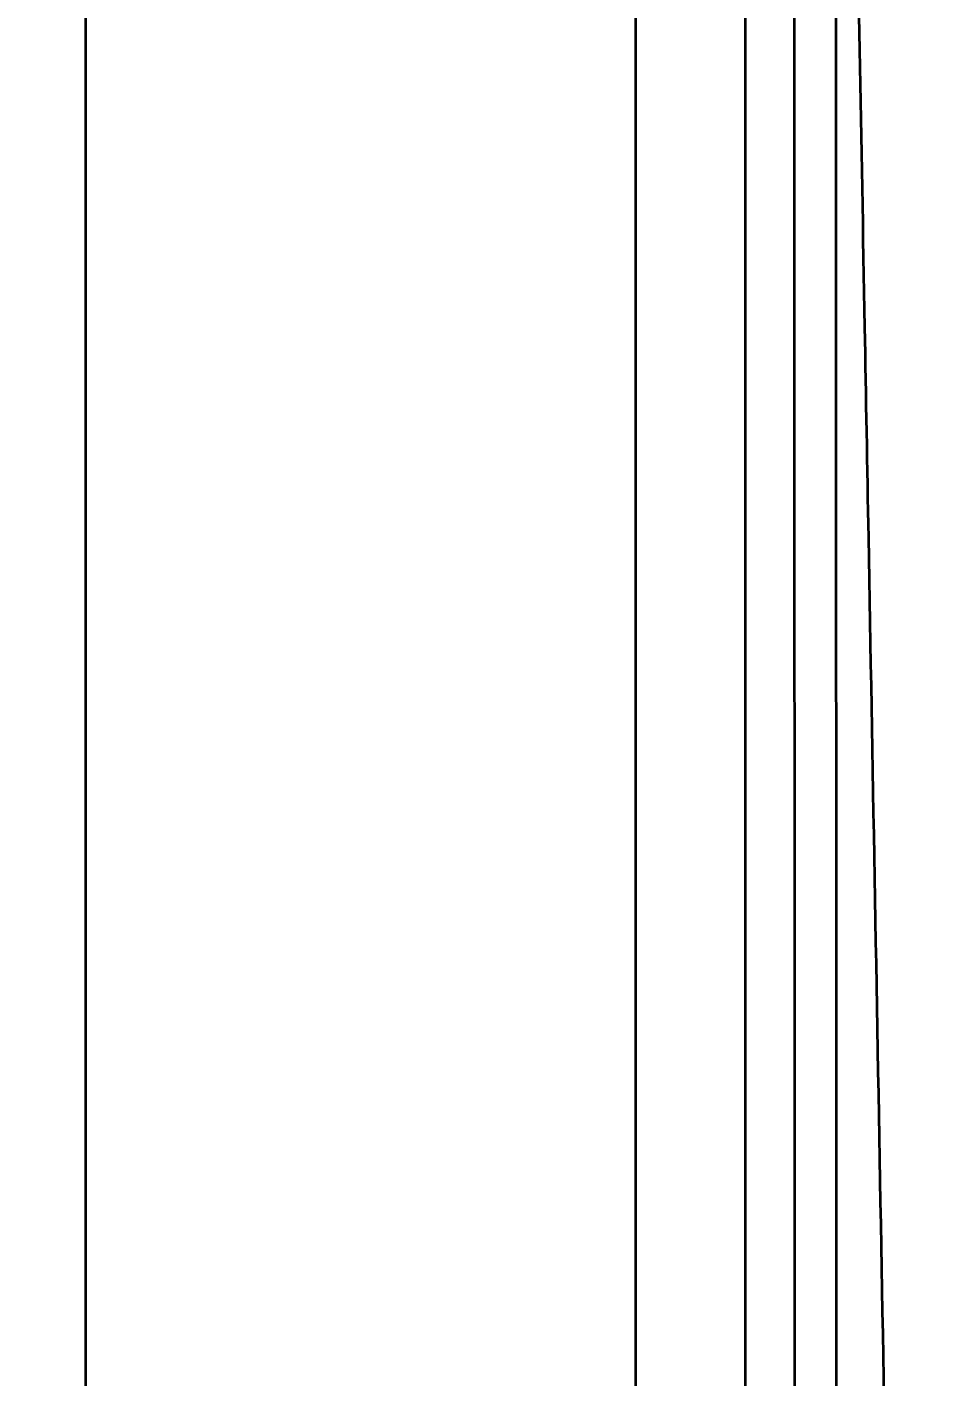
# Model space of a CAD drawing. Header units: millimetres. Extents: x 68 to 2000, y 100 to 2870.
# Drawn here: x 619.65 to 623.82, y 2118.1 to 2124.28 of the extents above; entities that cross this region are included whole.
import ezdxf

# ---------------------------------------------------------------- set-up
doc = ezdxf.new("R2010")
doc.units = ezdxf.units.MM
doc.header["$LTSCALE"] = 10
doc.layers.add('Bemaßung (ISO)', color=7, linetype='Continuous', lineweight=25)
doc.layers.add('Sichtbar schmal (ISO)', color=7, linetype='Continuous', lineweight=35)
doc.styles.add('Notiztext (DIN)', font='verdana.ttf')
doc.dimstyles.new('Standard (DIN)', dxfattribs={"dimscale": 10, "dimtxt": 2.5, "dimasz": 2.5, "dimexe": 2, "dimexo": 4, "dimgap": 0.5, "dimtad": 1, "dimdec": 1, "dimrnd": 1e-08, "dimtxsty": 'Notiztext (DIN)', "dimcen": 0.09, "dimclrd": 256, "dimclre": 256, "dimclrt": 256, "dimadec": 0, "dimazin": 2, "dimtfac": 1, "dimtmove": 0, "dimatfit": 3, "dimfxl": 0, "dimtolj": 1, "dimtzin": 0, "dimlwd": -1, "dimlwe": -1, "dimarcsym": 0})

# ---------------------------------------------------------------- blocks, each defined once
blk = doc.blocks.new('*D76')
at = {"layer": 'Bemaßung (ISO)', "transparency": 16777216}
for p, q in [((549.2794, 2523.6699), (388.4093, 2523.6699)), ((408.4093, 2498.6699), (408.4093, 2098.6715)), ((584.32, 2073.6715), (388.4093, 2073.6715))]:
    blk.add_line(p, q, dxfattribs=at)
for points in [[(404.2427, 2498.6699), (412.576, 2498.6699), (408.4093, 2523.6699)], [(404.2427, 2098.6715), (412.576, 2098.6715), (408.4093, 2073.6715)]]:
    blk.add_solid(points, dxfattribs=at)
at = {"layer": 'Defpoints', "color": 0, "transparency": 16777216}
for p in [(589.2794, 2523.6699), (408.4093, 2073.6715), (624.32, 2073.6715)]:
    blk.add_point(p, dxfattribs=at)
at = {"layer": 'Bemaßung (ISO)', "transparency": 16777216, "insert": (377.3852, 2267.6599), "char_height": 25, "attachment_point": 1, "rotation": 90, "style": 'Notiztext (DIN)'}
blk.add_mtext('\\A1;450', dxfattribs=at)
blk = doc.blocks.new('*D78')
at = {"layer": 'Bemaßung (ISO)', "transparency": 16777216}
for p, q in [((584.4378, 2473.6612), (477.2042, 2473.6612)), ((497.2042, 1698.6785), (497.2042, 2448.6612)), ((584.4378, 1673.6785), (477.2042, 1673.6785))]:
    blk.add_line(p, q, dxfattribs=at)
for points in [[(493.0375, 2448.6612), (501.3709, 2448.6612), (497.2042, 2473.6612)], [(493.0375, 1698.6785), (501.3709, 1698.6785), (497.2042, 1673.6785)]]:
    blk.add_solid(points, dxfattribs=at)
at = {"layer": 'Defpoints', "color": 0, "transparency": 16777216}
for p in [(497.2042, 2473.6612), (624.4378, 2473.6612), (624.4378, 1673.6785)]:
    blk.add_point(p, dxfattribs=at)
at = {"layer": 'Bemaßung (ISO)', "transparency": 16777216, "insert": (466.0625, 2043.0369), "char_height": 25, "attachment_point": 1, "rotation": 90, "style": 'Notiztext (DIN)'}
blk.add_mtext('\\A1;800', dxfattribs=at)

msp = doc.modelspace()

# ---------------------------------------------------------------- linework, layer by layer
at = {"layer": 'Sichtbar schmal (ISO)'}
for p, q in [((619.9208, 2471.6792), (619.9208, 1675.6605)), ((622.4381, 1675.6782), (622.4381, 2471.6615)), ((622.938, 2471.6615), (622.938, 1675.6782)), ((623.1617, 2130.2182), (623.1707, 2073.6699)), ((623.3529, 2130.2234), (623.3619, 2073.6699))]:
    msp.add_line(p, q, dxfattribs=at)
msp.add_open_spline([(623.3529, 2130.2234), (623.367, 2129.4437), (623.3813, 2128.6491), (623.3959, 2127.839), (623.4245, 2126.2535), (623.4541, 2124.6092), (623.4848, 2122.9029), (623.4906, 2122.5841), (623.4963, 2122.2632), (623.5021, 2121.9402), (623.5391, 2119.8866), (623.5775, 2117.7481), (623.6171, 2115.5402), (623.6216, 2115.2867), (623.6262, 2115.0322), (623.6307, 2114.7769), (623.6658, 2112.8206), (623.7018, 2110.812), (623.7387, 2108.7475), (623.7552, 2107.8269), (623.7718, 2106.8952), (623.7887, 2105.9521)], degree=3, knots=[0, 0, 0, 0, 0.112713, 0.112713, 0.112713, 0.333333, 0.333333, 0.333333, 0.374552, 0.374552, 0.374552, 0.636576, 0.636576, 0.636576, 0.666667, 0.666667, 0.666667, 0.897196, 0.897196, 0.897196, 1, 1, 1, 1], dxfattribs=at)

# ---------------------------------------------------------------- dimensions: what is measured, and where the dimension line sits
at = {"layer": 'Bemaßung (ISO)'}
for base, p1, p2, picture, middle in [((408.4093, 2073.6715), (589.2794, 2523.6699), (624.32, 2073.6715), '*D76', (408.4093, 2298.6707)), ((497.2042, 2473.6612), (624.4378, 1673.6785), (624.4378, 2473.6612), '*D78', (497.2042, 2073.6699))]:
    dim = msp.add_linear_dim(base=base, p1=p1, p2=p2, angle=90, dimstyle='Standard (DIN)', override={"dimdec": 1, "dimtp": 0, "dimtm": 0, "dimtdec": 2, "dimtofl": 0, "dimatfit": 1}, dxfattribs=at)
    dim.commit()
    dim.dimension.update_dxf_attribs({"geometry": picture, "text_midpoint": middle, "dimtype": 160})

doc.saveas('drawing.dxf')
